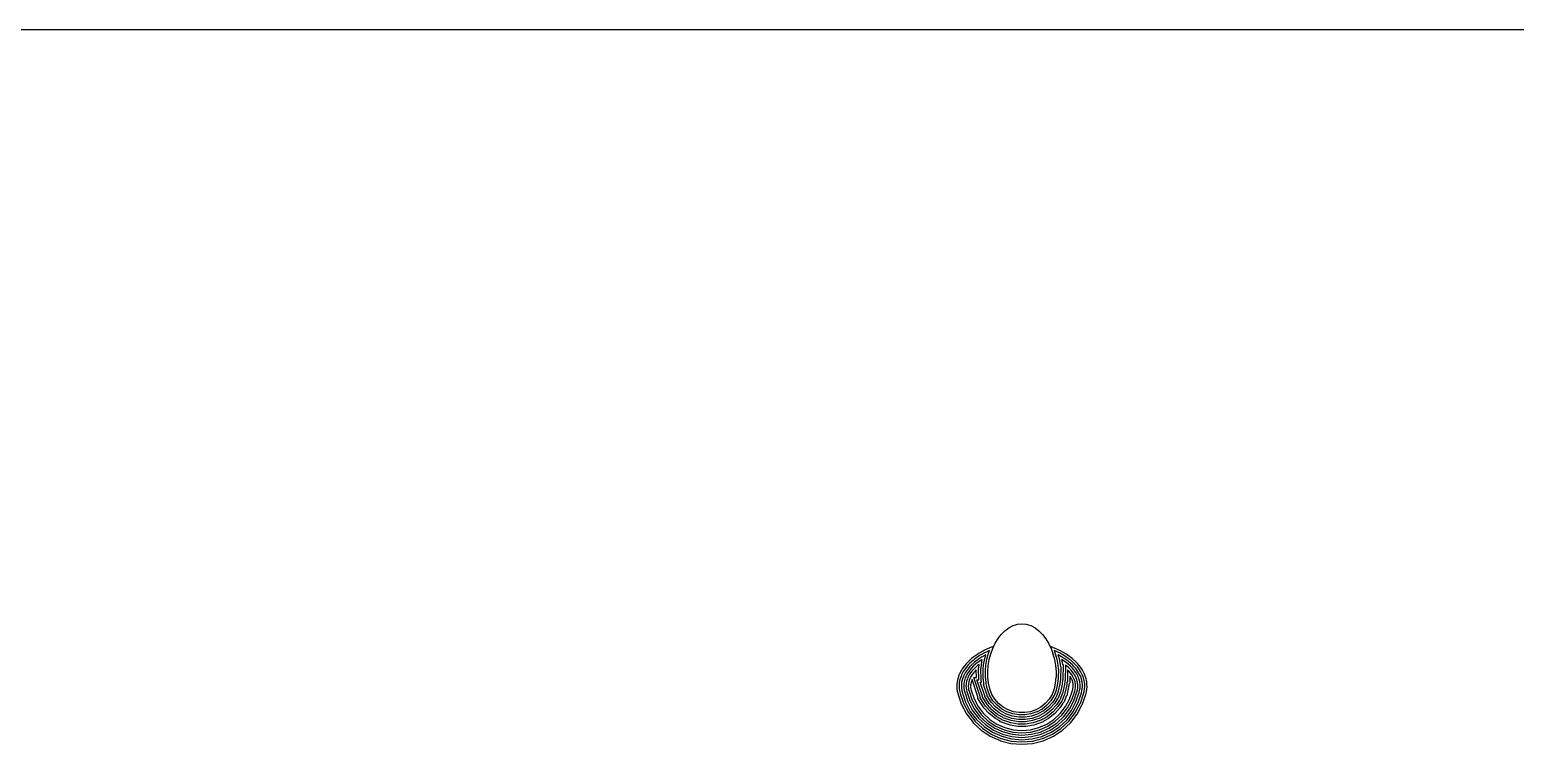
# Model space of a CAD drawing. Header units: millimetres. Extents: x -250 to 4, y -26 to 51.
# Drawn here: x -122.5 to -57.7, y 20.3 to 51.5 of the extents above; entities that cross this region are included whole.
import ezdxf

# ---------------------------------------------------------------- set-up
doc = ezdxf.new("R2010")
doc.units = ezdxf.units.MM
doc.layers.add('1', color=7, linetype='CONTINUOUS')

msp = doc.modelspace()

# ---------------------------------------------------------------- linework, layer by layer
at = {"layer": '1', "color": 0}
for p, q in [((4.01, 51.466), (-250.01, 51.466)), ((-80.137, 25.12), (-79.977, 25.28)), ((-79.977, 25.28), (-79.804, 25.411)), ((-79.804, 25.412), (-79.619, 25.509)), ((-79.804, 25.411), (-79.804, 25.412)), ((-79.619, 25.509), (-79.618, 25.51)), ((-79.618, 25.51), (-79.525, 25.543)), ((-79.525, 25.543), (-79.524, 25.544)), ((-79.524, 25.544), (-79.428, 25.568)), ((-79.428, 25.568), (-79.238, 25.588)), ((-79.238, 25.588), (-79.048, 25.567)), ((-79.048, 25.567), (-78.948, 25.541)), ((-78.948, 25.541), (-78.854, 25.505)), ((-78.854, 25.505), (-78.853, 25.506)), ((-78.853, 25.506), (-78.668, 25.407)), ((-78.668, 25.407), (-78.498, 25.276)), ((-78.498, 25.276), (-78.34, 25.116)), ((-80.507, 24.521), (-80.399, 24.745)), ((-80.399, 24.745), (-80.276, 24.941)), ((-80.276, 24.941), (-80.137, 25.12)), ((-78.34, 25.116), (-78.201, 24.936)), ((-78.201, 24.936), (-78.2, 24.936)), ((-78.2, 24.936), (-78.08, 24.744)), ((-78.08, 24.744), (-77.973, 24.522)), ((-80.71, 23.77), (-80.665, 24.029)), ((-80.665, 24.029), (-80.597, 24.281)), ((-80.597, 24.281), (-80.509, 24.519)), ((-80.509, 24.519), (-80.507, 24.521)), ((-77.973, 24.522), (-77.971, 24.52)), ((-77.971, 24.52), (-77.814, 24.026)), ((-77.814, 24.026), (-77.77, 23.771)), ((-80.729, 23.511), (-80.728, 23.512)), ((-80.724, 23.265), (-80.729, 23.511)), ((-80.728, 23.512), (-80.71, 23.77)), ((-77.77, 23.771), (-77.752, 23.508)), ((-77.751, 23.508), (-77.754, 23.266)), ((-77.752, 23.508), (-77.751, 23.508)), ((-80.723, 23.264), (-80.724, 23.265)), ((-80.694, 23.002), (-80.723, 23.264)), ((-80.639, 22.747), (-80.694, 23.002)), ((-80.556, 22.503), (-80.64, 22.747)), ((-80.64, 22.747), (-80.639, 22.747)), ((-77.841, 22.748), (-77.92, 22.507)), ((-77.839, 22.75), (-77.841, 22.748)), ((-77.784, 23.004), (-77.839, 22.75)), ((-77.755, 23.265), (-77.784, 23.004)), ((-77.754, 23.266), (-77.755, 23.265)), ((-80.556, 22.502), (-80.556, 22.503)), ((-80.424, 22.296), (-80.556, 22.502)), ((-80.256, 22.11), (-80.424, 22.296)), ((-80.061, 21.956), (-80.256, 22.11)), ((-78.223, 22.11), (-78.417, 21.957)), ((-78.054, 22.297), (-78.223, 22.11)), ((-77.921, 22.506), (-78.054, 22.297)), ((-77.92, 22.507), (-77.921, 22.506)), ((-79.842, 21.836), (-80.061, 21.956)), ((-79.841, 21.835), (-79.842, 21.836)), ((-79.606, 21.755), (-79.841, 21.835)), ((-79.363, 21.715), (-79.606, 21.755)), ((-79.118, 21.715), (-79.363, 21.715)), ((-78.872, 21.756), (-79.118, 21.715)), ((-78.637, 21.836), (-78.872, 21.756)), ((-78.636, 21.837), (-78.637, 21.836)), ((-78.417, 21.957), (-78.636, 21.837))]:
    msp.add_line(p, q, dxfattribs=at)
at = {"layer": '1', "color": 1}
for p, q in [((-80.47, 24.599), (-80.614, 24.547)), ((-80.507, 24.521), (-80.47, 24.599)), ((-77.818, 24.528), (-78.01, 24.599)), ((-78.01, 24.599), (-77.973, 24.522)), ((-81.434, 24.067), (-81.57, 23.946)), ((-81.37, 23.99), (-81.504, 23.871)), ((-81.376, 24.115), (-81.434, 24.067)), ((-81.166, 24.265), (-81.376, 24.115)), ((-81.312, 24.038), (-81.37, 23.99)), ((-81.106, 24.185), (-81.312, 24.038)), ((-81.252, 23.958), (-81.306, 23.913)), ((-81.045, 24.105), (-81.252, 23.958)), ((-80.992, 24.021), (-81.193, 23.878)), ((-81.156, 24.273), (-81.166, 24.265)), ((-81.144, 24.28), (-81.156, 24.273)), ((-81.105, 24.303), (-81.144, 24.28)), ((-81.1, 24.19), (-81.106, 24.185)), ((-80.912, 24.411), (-81.105, 24.303)), ((-81.056, 24.216), (-81.1, 24.19)), ((-80.867, 24.322), (-81.056, 24.216)), ((-81.04, 24.109), (-81.045, 24.105)), ((-81.007, 24.128), (-81.04, 24.109)), ((-81.008, 23.806), (-80.968, 24.036)), ((-80.817, 24.235), (-81.007, 24.128)), ((-80.968, 24.036), (-80.992, 24.021)), ((-80.87, 24.432), (-80.912, 24.411)), ((-80.909, 23.794), (-80.86, 24.072)), ((-80.662, 24.527), (-80.87, 24.432)), ((-80.828, 24.341), (-80.867, 24.322)), ((-80.86, 24.072), (-80.817, 24.235)), ((-80.651, 24.422), (-80.828, 24.341)), ((-80.809, 23.782), (-80.763, 24.051)), ((-80.763, 24.051), (-80.692, 24.311)), ((-80.71, 23.77), (-80.665, 24.029)), ((-80.692, 24.311), (-80.651, 24.422)), ((-80.665, 24.029), (-80.597, 24.281)), ((-80.614, 24.548), (-80.662, 24.528)), ((-80.662, 24.528), (-80.662, 24.527)), ((-80.614, 24.547), (-80.614, 24.548)), ((-80.597, 24.281), (-80.509, 24.519)), ((-80.509, 24.519), (-80.507, 24.521)), ((-77.973, 24.522), (-77.971, 24.52)), ((-77.971, 24.52), (-77.814, 24.026)), ((-77.608, 24.319), (-77.836, 24.425)), ((-77.836, 24.425), (-77.717, 24.05)), ((-77.818, 24.527), (-77.818, 24.528)), ((-77.566, 24.41), (-77.818, 24.527)), ((-77.814, 24.026), (-77.77, 23.771)), ((-77.717, 24.05), (-77.671, 23.783)), ((-77.664, 24.236), (-77.671, 24.239)), ((-77.671, 24.239), (-77.619, 24.074)), ((-77.436, 24.106), (-77.664, 24.236)), ((-77.619, 24.074), (-77.571, 23.795)), ((-77.388, 24.194), (-77.608, 24.319)), ((-77.33, 24.276), (-77.566, 24.41)), ((-77.489, 24.021), (-77.511, 24.034)), ((-77.511, 24.034), (-77.472, 23.808)), ((-77.291, 23.881), (-77.489, 24.021)), ((-77.223, 23.955), (-77.436, 24.106)), ((-77.165, 24.036), (-77.388, 24.194)), ((-77.107, 24.118), (-77.33, 24.276)), ((-77.176, 23.917), (-77.223, 23.955)), ((-77.114, 23.995), (-77.165, 24.036)), ((-76.976, 23.874), (-77.114, 23.995)), ((-77.051, 24.073), (-77.107, 24.118)), ((-76.91, 23.949), (-77.051, 24.073)), ((-76.817, 23.85), (-76.91, 23.949)), ((-81.983, 23.349), (-82.039, 23.187)), ((-81.982, 23.349), (-81.983, 23.349)), ((-81.959, 23.409), (-81.982, 23.349)), ((-81.879, 23.559), (-81.959, 23.409)), ((-81.892, 23.304), (-81.944, 23.154)), ((-81.868, 23.367), (-81.892, 23.304)), ((-81.836, 23.629), (-81.879, 23.559)), ((-81.794, 23.507), (-81.868, 23.367)), ((-81.739, 23.758), (-81.836, 23.629)), ((-81.774, 23.332), (-81.81, 23.238)), ((-81.756, 23.569), (-81.794, 23.507)), ((-81.709, 23.454), (-81.774, 23.332)), ((-81.659, 23.698), (-81.756, 23.569)), ((-81.664, 23.847), (-81.739, 23.758)), ((-81.672, 23.514), (-81.709, 23.454)), ((-81.623, 23.402), (-81.687, 23.281)), ((-81.586, 23.629), (-81.672, 23.514)), ((-81.57, 23.946), (-81.665, 23.847)), ((-81.665, 23.847), (-81.664, 23.847)), ((-81.577, 23.794), (-81.659, 23.698)), ((-81.586, 23.463), (-81.623, 23.402)), ((-81.532, 23.36), (-81.596, 23.24)), ((-81.504, 23.727), (-81.586, 23.629)), ((-81.499, 23.578), (-81.586, 23.463)), ((-81.504, 23.871), (-81.577, 23.794)), ((-81.505, 23.403), (-81.532, 23.36)), ((-81.433, 23.5), (-81.505, 23.403)), ((-81.437, 23.797), (-81.504, 23.727)), ((-81.448, 23.304), (-81.502, 23.204)), ((-81.435, 23.654), (-81.499, 23.578)), ((-81.421, 23.348), (-81.448, 23.304)), ((-81.306, 23.913), (-81.437, 23.797)), ((-81.36, 23.732), (-81.435, 23.654)), ((-81.36, 23.586), (-81.433, 23.5)), ((-81.344, 23.452), (-81.421, 23.348)), ((-81.243, 23.836), (-81.36, 23.732)), ((-81.291, 23.658), (-81.36, 23.586)), ((-81.293, 23.512), (-81.344, 23.452)), ((-81.23, 23.578), (-81.293, 23.512)), ((-81.174, 23.763), (-81.291, 23.658)), ((-81.193, 23.878), (-81.243, 23.836)), ((-81.224, 23.247), (-81.23, 23.578)), ((-81.126, 23.803), (-81.174, 23.763)), ((-81.132, 23.673), (-81.117, 23.688)), ((-81.122, 23.147), (-81.132, 23.673)), ((-81.108, 23.816), (-81.126, 23.803)), ((-81.117, 23.688), (-81.108, 23.816)), ((-81.032, 23.633), (-81.019, 23.646)), ((-81.021, 23.138), (-81.032, 23.633)), ((-81.019, 23.646), (-81.008, 23.806)), ((-80.931, 23.592), (-80.923, 23.6)), ((-80.922, 23.18), (-80.931, 23.592)), ((-80.923, 23.6), (-80.909, 23.794)), ((-80.83, 23.552), (-80.825, 23.557)), ((-80.823, 23.223), (-80.83, 23.552)), ((-80.825, 23.557), (-80.809, 23.782)), ((-80.729, 23.511), (-80.728, 23.512)), ((-80.724, 23.265), (-80.729, 23.511)), ((-80.728, 23.512), (-80.71, 23.77)), ((-77.77, 23.771), (-77.752, 23.508)), ((-77.751, 23.508), (-77.754, 23.266)), ((-77.752, 23.508), (-77.751, 23.508)), ((-77.671, 23.783), (-77.659, 23.608)), ((-77.659, 23.608), (-77.65, 23.608)), ((-77.65, 23.608), (-77.655, 23.224)), ((-77.571, 23.795), (-77.565, 23.708)), ((-77.565, 23.708), (-77.549, 23.708)), ((-77.549, 23.708), (-77.555, 23.182)), ((-77.472, 23.808), (-77.447, 23.808)), ((-77.447, 23.808), (-77.456, 23.14)), ((-77.347, 23.797), (-77.356, 23.098)), ((-77.302, 23.761), (-77.347, 23.797)), ((-77.195, 23.667), (-77.302, 23.761)), ((-77.239, 23.839), (-77.291, 23.881)), ((-77.25, 23.582), (-77.257, 23.056)), ((-77.196, 23.524), (-77.25, 23.582)), ((-77.121, 23.735), (-77.239, 23.839)), ((-77.134, 23.453), (-77.196, 23.524)), ((-77.109, 23.576), (-77.195, 23.667)), ((-77.052, 23.808), (-77.176, 23.917)), ((-77.153, 23.309), (-77.157, 23.014)), ((-77.13, 23.277), (-77.153, 23.309)), ((-77.057, 23.347), (-77.134, 23.453)), ((-77.036, 23.645), (-77.121, 23.735)), ((-77.054, 23.512), (-77.109, 23.576)), ((-77.033, 23.31), (-77.057, 23.347)), ((-76.979, 23.409), (-77.054, 23.512)), ((-76.963, 23.713), (-77.052, 23.808)), ((-76.976, 23.575), (-77.036, 23.645)), ((-76.972, 23.193), (-77.033, 23.31)), ((-76.94, 23.35), (-76.979, 23.409)), ((-76.89, 23.782), (-76.976, 23.874)), ((-76.895, 23.465), (-76.976, 23.575)), ((-76.893, 23.632), (-76.963, 23.713)), ((-76.885, 23.244), (-76.94, 23.35)), ((-76.854, 23.402), (-76.895, 23.465)), ((-76.813, 23.522), (-76.893, 23.632)), ((-76.822, 23.703), (-76.89, 23.782)), ((-76.796, 23.291), (-76.854, 23.402)), ((-76.727, 23.573), (-76.822, 23.703)), ((-76.742, 23.763), (-76.817, 23.85)), ((-76.768, 23.454), (-76.813, 23.522)), ((-76.706, 23.334), (-76.768, 23.454)), ((-76.646, 23.632), (-76.742, 23.763)), ((-76.686, 23.512), (-76.727, 23.573)), ((-76.679, 23.271), (-76.706, 23.334)), ((-76.611, 23.367), (-76.686, 23.512)), ((-76.599, 23.561), (-76.646, 23.632)), ((-76.589, 23.316), (-76.611, 23.367)), ((-76.522, 23.413), (-76.599, 23.561)), ((-76.539, 23.168), (-76.589, 23.316)), ((-76.495, 23.35), (-76.522, 23.413)), ((-76.442, 23.193), (-76.495, 23.35)), ((-82.074, 22.967), (-82.077, 22.885)), ((-82.077, 22.885), (-82.076, 22.83)), ((-82.076, 22.83), (-82.07, 22.746)), ((-82.065, 23.051), (-82.074, 22.967)), ((-82.07, 22.746), (-82.056, 22.657)), ((-82.039, 23.187), (-82.065, 23.051)), ((-82.056, 22.657), (-82.057, 22.657)), ((-82.057, 22.657), (-82.046, 22.608)), ((-81.974, 22.963), (-81.977, 22.887)), ((-81.977, 22.887), (-81.976, 22.837)), ((-81.976, 22.837), (-81.971, 22.762)), ((-81.967, 23.032), (-81.974, 22.963)), ((-81.971, 22.762), (-81.956, 22.665)), ((-81.944, 23.154), (-81.967, 23.032)), ((-81.956, 22.665), (-81.948, 22.63)), ((-81.874, 22.953), (-81.877, 22.889)), ((-81.877, 22.889), (-81.876, 22.834)), ((-81.876, 22.834), (-81.872, 22.777)), ((-81.866, 23.027), (-81.874, 22.953)), ((-81.872, 22.777), (-81.856, 22.674)), ((-81.846, 23.134), (-81.866, 23.027)), ((-81.856, 22.674), (-81.853, 22.662)), ((-81.853, 22.662), (-81.829, 22.574)), ((-81.81, 23.238), (-81.846, 23.134)), ((-81.774, 22.952), (-81.777, 22.874)), ((-81.777, 22.874), (-81.776, 22.835)), ((-81.776, 22.835), (-81.772, 22.78)), ((-81.77, 22.995), (-81.774, 22.952)), ((-81.772, 22.78), (-81.76, 22.707)), ((-81.748, 23.108), (-81.77, 22.995)), ((-81.76, 22.707), (-81.753, 22.674)), ((-81.753, 22.674), (-81.734, 22.605)), ((-81.706, 23.231), (-81.748, 23.108)), ((-81.687, 23.281), (-81.706, 23.231)), ((-81.675, 22.938), (-81.677, 22.87)), ((-81.677, 22.87), (-81.676, 22.837)), ((-81.676, 22.837), (-81.672, 22.79)), ((-81.668, 22.995), (-81.675, 22.938)), ((-81.672, 22.79), (-81.659, 22.709)), ((-81.651, 23.084), (-81.668, 22.995)), ((-81.659, 22.709), (-81.656, 22.696)), ((-81.656, 22.696), (-81.639, 22.636)), ((-81.616, 23.187), (-81.651, 23.084)), ((-81.596, 23.24), (-81.616, 23.187)), ((-81.574, 22.938), (-81.577, 22.867)), ((-81.577, 22.867), (-81.576, 22.849)), ((-81.576, 22.849), (-81.572, 22.801)), ((-81.57, 22.976), (-81.574, 22.938)), ((-81.572, 22.801), (-81.562, 22.734)), ((-81.555, 23.055), (-81.57, 22.976)), ((-81.562, 22.734), (-81.56, 22.729)), ((-81.56, 22.729), (-81.537, 22.645)), ((-81.52, 23.156), (-81.555, 23.055)), ((-81.502, 23.204), (-81.52, 23.156)), ((-81.475, 22.924), (-81.477, 22.873)), ((-81.477, 22.873), (-81.476, 22.841)), ((-81.476, 22.841), (-81.474, 22.822)), ((-81.47, 22.967), (-81.475, 22.924)), ((-81.474, 22.822), (-81.463, 22.752)), ((-81.458, 23.031), (-81.47, 22.967)), ((-81.463, 22.752), (-81.449, 22.699)), ((-81.429, 23.116), (-81.458, 23.031)), ((-81.449, 22.699), (-81.325, 22.322)), ((-81.414, 23.154), (-81.429, 23.116)), ((-81.156, 22.404), (-81.414, 23.154)), ((-81.056, 22.418), (-81.341, 23.247)), ((-81.341, 23.247), (-81.224, 23.247)), ((-80.956, 22.437), (-81.201, 23.147)), ((-81.201, 23.147), (-81.122, 23.147)), ((-80.856, 22.451), (-81.061, 23.047)), ((-81.061, 23.047), (-81, 23.047)), ((-81.009, 23.126), (-81.021, 23.138)), ((-81, 23.047), (-81.009, 23.126)), ((-80.914, 23.172), (-80.922, 23.18)), ((-80.756, 22.47), (-80.92, 22.947)), ((-80.92, 22.947), (-80.887, 22.947)), ((-80.892, 22.97), (-80.914, 23.172)), ((-80.887, 22.947), (-80.892, 22.97)), ((-80.818, 23.218), (-80.823, 23.223)), ((-80.793, 22.986), (-80.818, 23.218)), ((-80.763, 22.847), (-80.793, 22.986)), ((-80.656, 22.485), (-80.78, 22.847)), ((-80.78, 22.847), (-80.763, 22.847)), ((-80.723, 23.264), (-80.724, 23.265)), ((-80.694, 23.002), (-80.723, 23.264)), ((-80.639, 22.747), (-80.694, 23.002)), ((-80.556, 22.503), (-80.64, 22.747)), ((-80.64, 22.747), (-80.639, 22.747)), ((-77.841, 22.748), (-77.92, 22.507)), ((-77.839, 22.75), (-77.841, 22.748)), ((-77.784, 23.004), (-77.839, 22.75)), ((-77.754, 22.693), (-77.832, 22.453)), ((-77.755, 23.265), (-77.784, 23.004)), ((-77.754, 23.266), (-77.755, 23.265)), ((-77.747, 22.7), (-77.754, 22.693)), ((-77.685, 22.988), (-77.747, 22.7)), ((-77.66, 23.219), (-77.685, 22.988)), ((-77.655, 23.224), (-77.66, 23.219)), ((-77.586, 22.972), (-77.656, 22.65)), ((-77.564, 23.173), (-77.586, 22.972)), ((-77.555, 23.182), (-77.564, 23.173)), ((-77.488, 22.956), (-77.564, 22.6)), ((-77.469, 23.127), (-77.488, 22.956)), ((-77.389, 22.939), (-77.473, 22.55)), ((-77.456, 23.14), (-77.469, 23.127)), ((-77.373, 23.081), (-77.389, 22.939)), ((-77.29, 22.923), (-77.381, 22.5)), ((-77.356, 23.098), (-77.373, 23.081)), ((-77.277, 23.035), (-77.29, 22.923)), ((-77.191, 22.907), (-77.29, 22.451)), ((-77.257, 23.056), (-77.277, 23.035)), ((-77.182, 22.989), (-77.191, 22.907)), ((-77.157, 23.014), (-77.182, 22.989)), ((-77.162, 22.304), (-77.038, 22.672)), ((-77.117, 23.258), (-77.13, 23.277)), ((-77.062, 23.152), (-77.117, 23.258)), ((-77.067, 22.271), (-76.938, 22.657)), ((-77.056, 23.138), (-77.062, 23.152)), ((-77.022, 23.036), (-77.056, 23.138)), ((-77.038, 22.672), (-77.017, 22.746)), ((-77.017, 23.014), (-77.022, 23.036)), ((-77.009, 22.974), (-77.017, 23.014)), ((-77.017, 22.746), (-77.005, 22.821)), ((-77.004, 22.928), (-77.009, 22.974)), ((-77.005, 22.821), (-77.003, 22.84)), ((-77.003, 22.84), (-77.004, 22.928)), ((-76.962, 23.17), (-76.972, 23.193)), ((-76.923, 23.053), (-76.962, 23.17)), ((-76.938, 22.657), (-76.919, 22.726)), ((-76.919, 23.037), (-76.923, 23.053)), ((-76.909, 22.982), (-76.92, 23.037)), ((-76.92, 23.037), (-76.919, 23.037)), ((-76.919, 22.726), (-76.905, 22.807)), ((-76.905, 22.94), (-76.909, 22.982)), ((-76.902, 22.841), (-76.905, 22.94)), ((-76.905, 22.807), (-76.902, 22.841)), ((-76.867, 23.202), (-76.885, 23.244)), ((-76.829, 23.088), (-76.867, 23.202)), ((-76.846, 22.614), (-76.822, 22.7)), ((-76.82, 23.048), (-76.829, 23.088)), ((-76.822, 22.7), (-76.806, 22.796)), ((-76.819, 23.048), (-76.82, 23.048)), ((-76.812, 23.008), (-76.819, 23.048)), ((-76.805, 22.941), (-76.812, 23.008)), ((-76.806, 22.796), (-76.803, 22.844)), ((-76.803, 22.844), (-76.805, 22.941)), ((-76.774, 23.238), (-76.796, 23.291)), ((-76.732, 23.116), (-76.774, 23.238)), ((-76.744, 22.605), (-76.725, 22.676)), ((-76.722, 23.069), (-76.732, 23.116)), ((-76.725, 22.676), (-76.707, 22.782)), ((-76.712, 23.019), (-76.722, 23.069)), ((-76.705, 22.953), (-76.712, 23.019)), ((-76.707, 22.782), (-76.702, 22.838)), ((-76.702, 22.838), (-76.705, 22.953)), ((-76.633, 23.134), (-76.679, 23.271)), ((-76.65, 22.573), (-76.625, 22.666)), ((-76.624, 23.091), (-76.633, 23.134)), ((-76.625, 22.666), (-76.608, 22.764)), ((-76.613, 23.036), (-76.624, 23.091)), ((-76.605, 22.955), (-76.613, 23.036)), ((-76.608, 22.764), (-76.602, 22.829)), ((-76.602, 22.829), (-76.605, 22.955)), ((-76.527, 23.112), (-76.539, 23.168)), ((-76.529, 22.635), (-76.509, 22.753)), ((-76.526, 23.112), (-76.527, 23.112)), ((-76.514, 23.048), (-76.526, 23.112)), ((-76.505, 22.963), (-76.514, 23.048)), ((-76.509, 22.753), (-76.502, 22.837)), ((-76.502, 22.837), (-76.505, 22.963)), ((-76.429, 23.134), (-76.442, 23.193)), ((-76.43, 22.619), (-76.409, 22.745)), ((-76.413, 23.053), (-76.429, 23.134)), ((-76.405, 22.968), (-76.414, 23.053)), ((-76.414, 23.053), (-76.413, 23.053)), ((-76.409, 22.745), (-76.402, 22.829)), ((-76.402, 22.829), (-76.405, 22.968)), ((-82.046, 22.608), (-82.019, 22.511)), ((-82.019, 22.511), (-81.881, 22.092)), ((-81.948, 22.63), (-81.949, 22.63)), ((-81.949, 22.63), (-81.924, 22.542)), ((-81.924, 22.542), (-81.789, 22.131)), ((-81.881, 22.092), (-81.875, 22.078)), ((-81.875, 22.078), (-81.872, 22.074)), ((-81.872, 22.074), (-81.658, 21.664)), ((-81.829, 22.574), (-81.826, 22.565)), ((-81.826, 22.565), (-81.695, 22.167)), ((-81.789, 22.131), (-81.787, 22.127)), ((-81.787, 22.127), (-81.572, 21.716)), ((-81.734, 22.605), (-81.603, 22.207)), ((-81.695, 22.167), (-81.488, 21.771)), ((-81.639, 22.636), (-81.511, 22.248)), ((-81.603, 22.207), (-81.402, 21.823)), ((-81.537, 22.645), (-81.417, 22.282)), ((-81.511, 22.248), (-81.319, 21.879)), ((-81.417, 22.282), (-81.234, 21.932)), ((-81.325, 22.322), (-81.149, 21.986)), ((-81.156, 22.326), (-81.156, 22.404)), ((-80.902, 21.931), (-81.156, 22.326)), ((-81.056, 22.356), (-81.056, 22.418)), ((-80.823, 21.991), (-81.056, 22.356)), ((-80.956, 22.385), (-80.956, 22.437)), ((-80.743, 22.052), (-80.956, 22.385)), ((-80.856, 22.414), (-80.856, 22.451)), ((-80.663, 22.113), (-80.856, 22.414)), ((-80.756, 22.443), (-80.756, 22.47)), ((-80.583, 22.174), (-80.756, 22.443)), ((-80.53, 21.817), (-80.743, 22.052)), ((-80.462, 21.89), (-80.663, 22.113)), ((-80.656, 22.473), (-80.656, 22.485)), ((-80.504, 22.235), (-80.656, 22.473)), ((-80.393, 21.963), (-80.583, 22.174)), ((-80.556, 22.502), (-80.556, 22.503)), ((-80.424, 22.296), (-80.556, 22.502)), ((-80.325, 22.037), (-80.504, 22.235)), ((-80.256, 22.11), (-80.424, 22.296)), ((-80.116, 21.872), (-80.325, 22.037)), ((-80.061, 21.956), (-80.256, 22.11)), ((-78.223, 22.11), (-78.417, 21.957)), ((-78.154, 22.037), (-78.362, 21.873)), ((-78.054, 22.297), (-78.223, 22.11)), ((-77.974, 22.236), (-78.154, 22.037)), ((-77.894, 22.175), (-78.086, 21.963)), ((-77.921, 22.506), (-78.054, 22.297)), ((-77.814, 22.115), (-78.017, 21.89)), ((-77.844, 22.441), (-77.974, 22.236)), ((-77.735, 22.054), (-77.949, 21.817)), ((-77.92, 22.507), (-77.921, 22.506)), ((-77.763, 22.381), (-77.894, 22.175)), ((-77.832, 22.453), (-77.844, 22.441)), ((-77.685, 22.318), (-77.814, 22.115)), ((-77.745, 22.399), (-77.763, 22.381)), ((-77.666, 22.64), (-77.745, 22.399)), ((-77.608, 22.254), (-77.735, 22.054)), ((-77.657, 22.346), (-77.685, 22.318)), ((-77.656, 22.65), (-77.666, 22.64)), ((-77.579, 22.586), (-77.657, 22.346)), ((-77.53, 22.19), (-77.655, 21.993)), ((-77.57, 22.292), (-77.608, 22.254)), ((-77.564, 22.6), (-77.579, 22.586)), ((-77.451, 22.128), (-77.575, 21.932)), ((-77.491, 22.532), (-77.57, 22.292)), ((-77.482, 22.238), (-77.53, 22.19)), ((-77.473, 22.55), (-77.491, 22.532)), ((-77.404, 22.477), (-77.482, 22.238)), ((-77.394, 22.184), (-77.451, 22.128)), ((-77.381, 22.5), (-77.404, 22.477)), ((-77.315, 22.426), (-77.394, 22.184)), ((-77.337, 21.975), (-77.162, 22.304)), ((-77.29, 22.451), (-77.315, 22.426)), ((-77.254, 21.918), (-77.067, 22.271)), ((-77.167, 21.868), (-76.977, 22.226)), ((-77.083, 21.813), (-76.885, 22.186)), ((-77.001, 21.755), (-76.79, 22.152)), ((-76.977, 22.226), (-76.846, 22.614)), ((-76.914, 21.704), (-76.696, 22.115)), ((-76.885, 22.186), (-76.744, 22.605)), ((-76.83, 21.65), (-76.608, 22.068)), ((-76.79, 22.152), (-76.789, 22.158)), ((-76.789, 22.158), (-76.65, 22.573)), ((-76.696, 22.115), (-76.692, 22.131)), ((-76.692, 22.131), (-76.555, 22.541)), ((-76.608, 22.068), (-76.6, 22.086)), ((-76.6, 22.086), (-76.596, 22.104)), ((-76.596, 22.104), (-76.46, 22.509)), ((-76.555, 22.541), (-76.554, 22.541)), ((-76.554, 22.541), (-76.529, 22.635)), ((-76.46, 22.509), (-76.43, 22.619)), ((-81.658, 21.664), (-81.368, 21.284)), ((-81.572, 21.716), (-81.297, 21.355)), ((-81.488, 21.771), (-81.22, 21.419)), ((-81.402, 21.823), (-81.144, 21.485)), ((-81.319, 21.879), (-81.069, 21.552)), ((-81.234, 21.932), (-80.997, 21.621)), ((-81.22, 21.419), (-80.89, 21.109)), ((-81.149, 21.986), (-80.922, 21.688)), ((-81.144, 21.485), (-80.833, 21.193)), ((-81.069, 21.552), (-80.766, 21.268)), ((-80.997, 21.621), (-80.706, 21.348)), ((-80.922, 21.688), (-80.639, 21.423)), ((-80.667, 21.67), (-80.902, 21.931)), ((-80.599, 21.744), (-80.823, 21.991)), ((-80.393, 21.454), (-80.667, 21.67)), ((-80.639, 21.423), (-80.332, 21.218)), ((-80.338, 21.538), (-80.599, 21.744)), ((-80.283, 21.621), (-80.53, 21.817)), ((-80.227, 21.705), (-80.462, 21.89)), ((-80.172, 21.789), (-80.393, 21.963)), ((-80.206, 21.352), (-80.393, 21.454)), ((-80.147, 21.434), (-80.338, 21.538)), ((-80.085, 21.513), (-80.283, 21.621)), ((-80.024, 21.594), (-80.227, 21.705)), ((-79.964, 21.675), (-80.172, 21.789)), ((-80.112, 21.399), (-80.147, 21.434)), ((-79.902, 21.755), (-80.116, 21.872)), ((-79.728, 21.268), (-80.112, 21.399)), ((-80.058, 21.486), (-80.085, 21.513)), ((-79.842, 21.836), (-80.061, 21.956)), ((-79.704, 21.366), (-80.058, 21.486)), ((-80.004, 21.574), (-80.024, 21.594)), ((-79.679, 21.463), (-80.004, 21.574)), ((-79.95, 21.661), (-79.964, 21.675)), ((-79.655, 21.56), (-79.95, 21.661)), ((-79.895, 21.748), (-79.902, 21.755)), ((-79.63, 21.658), (-79.895, 21.748)), ((-79.841, 21.835), (-79.842, 21.836)), ((-79.606, 21.755), (-79.841, 21.835)), ((-79.396, 21.315), (-79.704, 21.366)), ((-79.388, 21.415), (-79.679, 21.463)), ((-79.379, 21.515), (-79.655, 21.56)), ((-79.371, 21.615), (-79.63, 21.658)), ((-79.363, 21.715), (-79.606, 21.755)), ((-79.093, 21.415), (-79.388, 21.415)), ((-79.101, 21.515), (-79.379, 21.515)), ((-79.11, 21.615), (-79.371, 21.615)), ((-79.118, 21.715), (-79.363, 21.715)), ((-78.872, 21.756), (-79.118, 21.715)), ((-78.848, 21.659), (-79.11, 21.615)), ((-78.823, 21.561), (-79.101, 21.515)), ((-78.799, 21.464), (-79.093, 21.415)), ((-78.774, 21.367), (-79.085, 21.315)), ((-78.637, 21.836), (-78.872, 21.756)), ((-78.583, 21.749), (-78.848, 21.659)), ((-78.528, 21.662), (-78.823, 21.561)), ((-78.474, 21.575), (-78.799, 21.464)), ((-78.42, 21.487), (-78.774, 21.367)), ((-78.366, 21.4), (-78.75, 21.27)), ((-78.636, 21.837), (-78.637, 21.836)), ((-78.417, 21.957), (-78.636, 21.837)), ((-78.576, 21.756), (-78.583, 21.749)), ((-78.362, 21.873), (-78.576, 21.756)), ((-78.514, 21.676), (-78.528, 21.662)), ((-78.306, 21.79), (-78.514, 21.676)), ((-78.454, 21.595), (-78.474, 21.575)), ((-78.251, 21.706), (-78.454, 21.595)), ((-78.393, 21.514), (-78.42, 21.487)), ((-78.196, 21.622), (-78.393, 21.514)), ((-78.331, 21.435), (-78.366, 21.4)), ((-78.14, 21.539), (-78.331, 21.435)), ((-78.086, 21.963), (-78.306, 21.79)), ((-78.085, 21.455), (-78.272, 21.353)), ((-78.017, 21.89), (-78.251, 21.706)), ((-77.949, 21.817), (-78.196, 21.622)), ((-78.157, 21.213), (-77.847, 21.417)), ((-77.88, 21.743), (-78.14, 21.539)), ((-77.812, 21.67), (-78.085, 21.455)), ((-77.655, 21.993), (-77.88, 21.743)), ((-77.847, 21.417), (-77.568, 21.675)), ((-77.575, 21.932), (-77.812, 21.67)), ((-77.785, 21.338), (-77.495, 21.606)), ((-77.722, 21.26), (-77.419, 21.54)), ((-77.663, 21.179), (-77.346, 21.472)), ((-77.6, 21.101), (-77.273, 21.404)), ((-77.568, 21.675), (-77.337, 21.975)), ((-77.495, 21.606), (-77.254, 21.918)), ((-77.419, 21.54), (-77.167, 21.868)), ((-77.346, 21.472), (-77.083, 21.813)), ((-77.273, 21.404), (-77.001, 21.755)), ((-77.195, 21.339), (-76.914, 21.704)), ((-77.114, 21.281), (-76.83, 21.65)), ((-81.368, 21.284), (-81.357, 21.273)), ((-81.357, 21.273), (-81.017, 20.954)), ((-81.297, 21.355), (-81.286, 21.344)), ((-81.286, 21.344), (-80.956, 21.034)), ((-81.017, 20.954), (-80.623, 20.691)), ((-80.956, 21.034), (-80.573, 20.778)), ((-80.89, 21.109), (-80.528, 20.868)), ((-80.833, 21.193), (-80.474, 20.953)), ((-80.766, 21.268), (-80.427, 21.041)), ((-80.706, 21.348), (-80.379, 21.13)), ((-80.573, 20.778), (-80.154, 20.591)), ((-80.528, 20.868), (-80.119, 20.686)), ((-80.474, 20.953), (-80.082, 20.779)), ((-80.427, 21.041), (-80.051, 20.874)), ((-80.379, 21.13), (-80.018, 20.969)), ((-80.332, 21.218), (-79.987, 21.064)), ((-80.167, 21.312), (-80.206, 21.352)), ((-79.752, 21.171), (-80.167, 21.312)), ((-80.082, 20.779), (-79.677, 20.674)), ((-80.051, 20.874), (-79.661, 20.773)), ((-80.018, 20.969), (-79.639, 20.871)), ((-79.987, 21.064), (-79.623, 20.971)), ((-79.412, 21.115), (-79.752, 21.171)), ((-79.404, 21.215), (-79.728, 21.268)), ((-79.661, 20.773), (-79.245, 20.738)), ((-79.639, 20.871), (-79.244, 20.837)), ((-79.623, 20.971), (-79.244, 20.938)), ((-79.068, 21.115), (-79.412, 21.115)), ((-79.077, 21.215), (-79.404, 21.215)), ((-79.085, 21.315), (-79.396, 21.315)), ((-79.245, 20.738), (-78.837, 20.77)), ((-79.244, 20.938), (-78.87, 20.968)), ((-79.244, 20.837), (-78.856, 20.868)), ((-78.75, 21.27), (-79.077, 21.215)), ((-78.725, 21.172), (-79.068, 21.115)), ((-78.87, 20.968), (-78.502, 21.061)), ((-78.856, 20.868), (-78.473, 20.965)), ((-78.837, 20.77), (-78.435, 20.871)), ((-78.821, 20.671), (-78.407, 20.775)), ((-78.311, 21.313), (-78.725, 21.172)), ((-78.502, 21.061), (-78.157, 21.213)), ((-78.473, 20.965), (-78.104, 21.128)), ((-78.435, 20.871), (-78.062, 21.036)), ((-78.407, 20.775), (-78.008, 20.951)), ((-78.372, 20.681), (-77.964, 20.861)), ((-78.342, 20.585), (-77.913, 20.774)), ((-78.272, 21.353), (-78.311, 21.313)), ((-78.104, 21.128), (-77.785, 21.338)), ((-78.062, 21.036), (-77.722, 21.26)), ((-78.008, 20.951), (-77.663, 21.179)), ((-77.964, 20.861), (-77.6, 21.101)), ((-77.913, 20.774), (-77.538, 21.022)), ((-77.869, 20.684), (-77.475, 20.944)), ((-77.538, 21.022), (-77.196, 21.338)), ((-77.475, 20.944), (-77.12, 21.272)), ((-77.196, 21.338), (-77.195, 21.339)), ((-77.12, 21.272), (-77.114, 21.281)), ((-80.623, 20.691), (-80.187, 20.497)), ((-80.187, 20.497), (-80.17, 20.492)), ((-80.17, 20.492), (-79.724, 20.377)), ((-80.154, 20.591), (-80.145, 20.589)), ((-80.145, 20.589), (-79.708, 20.476)), ((-80.119, 20.686), (-79.687, 20.574)), ((-79.724, 20.377), (-79.247, 20.336)), ((-79.708, 20.476), (-79.246, 20.437)), ((-79.687, 20.574), (-79.246, 20.536)), ((-79.677, 20.674), (-79.245, 20.637)), ((-79.247, 20.336), (-78.772, 20.374)), ((-79.246, 20.536), (-78.807, 20.571)), ((-79.246, 20.437), (-78.786, 20.474)), ((-79.245, 20.637), (-78.821, 20.671)), ((-78.807, 20.571), (-78.372, 20.681)), ((-78.786, 20.474), (-78.342, 20.585)), ((-78.772, 20.374), (-78.307, 20.491)), ((-78.307, 20.491), (-77.869, 20.684))]:
    msp.add_line(p, q, dxfattribs=at)

doc.saveas('drawing.dxf')
